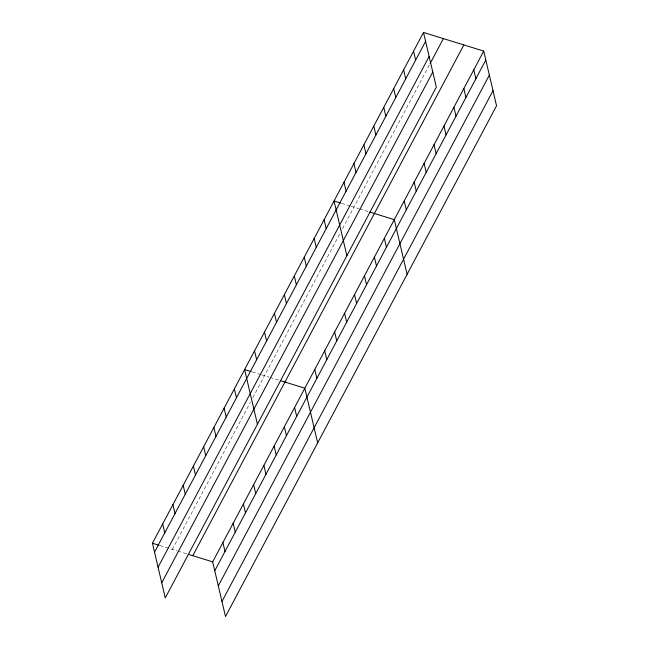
<?xml version="1.0" encoding="UTF-8"?>
<svg xmlns="http://www.w3.org/2000/svg" width="649" height="649" viewBox="0 0 649 649"><rect width="100%" height="100%" fill="white"/><g stroke="black" fill="none" stroke-linecap="round" stroke-linejoin="round"><path stroke-width="0.49" stroke-dasharray="3.25 2.43" d="M172.326 549.379L250.514 402.031M252.842 397.642L339.727 233.916M342.567 228.562L429.646 64.462M341.625 203.348L350.144 205.984M351.085 206.277L358.581 208.597M359.514 208.881L367.886 211.477M252.177 371.909L260.695 374.546M261.636 374.838L269.132 377.158M270.065 377.442L279.37 380.322M160.019 545.574L176.974 550.823M177.907 551.106L187.212 553.986"/><path stroke-width="0.97" d="M423.497 32.45L436.323 87.136L165.276 597.916L152.45 543.229L423.497 32.45L483.724 51.084L496.55 105.771L225.503 616.55L212.677 561.864L483.724 51.084M154.535 552.137L425.59 41.358M158.08 567.242L429.127 56.463M430.125 63.57L443.372 38.599M161.731 582.81L432.778 72.031M192.802 555.714L463.848 44.935M214.762 570.771L485.817 59.992M218.307 585.877L489.362 75.097M221.958 601.445L493.013 90.657M340.676 203.056L334.048 201.012L346.874 255.69M369.752 212.053L394.284 219.638L407.11 274.324M251.228 371.617L244.6 369.565L257.434 424.251M280.303 380.614L304.835 388.199L317.661 442.886M152.45 543.229L159.07 545.282M188.145 554.278L212.677 561.864M473.786 69.808L475.879 78.716M463.848 88.54L465.941 97.447M453.911 107.272L456.004 116.171M443.973 125.995L446.066 134.903M413.559 51.182L415.644 60.081M434.035 144.727L436.12 153.635M403.621 69.905L405.706 78.813M424.097 163.451L426.182 172.358M393.683 88.637L395.768 97.545M414.159 182.182L416.244 191.09M383.746 107.361L385.831 116.268M404.222 200.914L406.306 209.814M373.808 126.093L375.893 135M363.87 144.824L365.955 153.724M384.346 238.37L386.431 247.277M353.924 163.548L356.017 172.456M374.4 257.101L376.493 266.001M343.986 182.28L346.079 191.187M364.462 275.825L366.555 284.733M354.524 294.557L356.617 303.464M324.111 219.735L326.204 228.643M344.587 313.28L346.68 322.188M314.173 238.467L316.266 247.374M334.649 332.012L336.742 340.92M304.235 257.191L306.32 266.098M324.711 350.744L326.796 359.643M294.297 275.922L296.382 284.83M314.773 369.468L316.858 378.375M284.359 294.654L286.444 303.554M274.422 313.378L276.506 322.285M294.597 407.491L296.682 416.398M264.484 332.11L266.569 341.017M284.351 426.791L286.444 435.698M254.546 350.841L256.631 359.741M274.113 446.09L276.206 454.99M263.875 465.382L265.96 474.289M234.362 388.865L236.455 397.764M253.637 484.681L255.722 493.589M224.124 408.156L226.209 417.064M243.391 503.973L245.484 512.88M213.886 427.456L215.971 436.363M233.153 523.272L235.246 532.18M203.648 446.747L205.733 455.655M222.915 542.572L225.008 551.472M193.402 466.047L195.495 474.954M183.164 485.347L185.257 494.246M172.926 504.638L175.011 513.546M162.688 523.938L164.773 532.845"/></g></svg>
